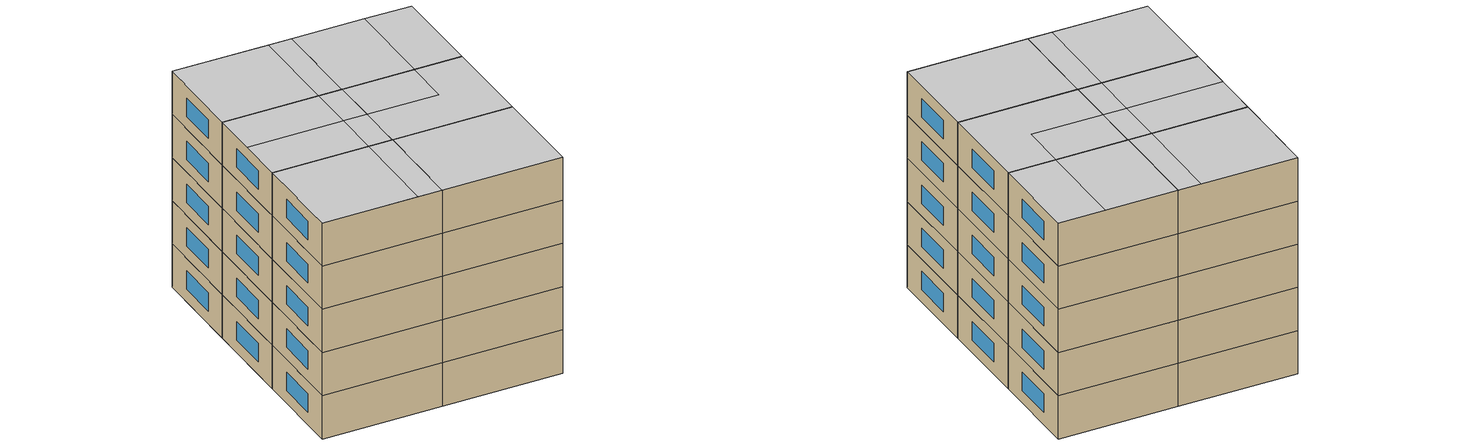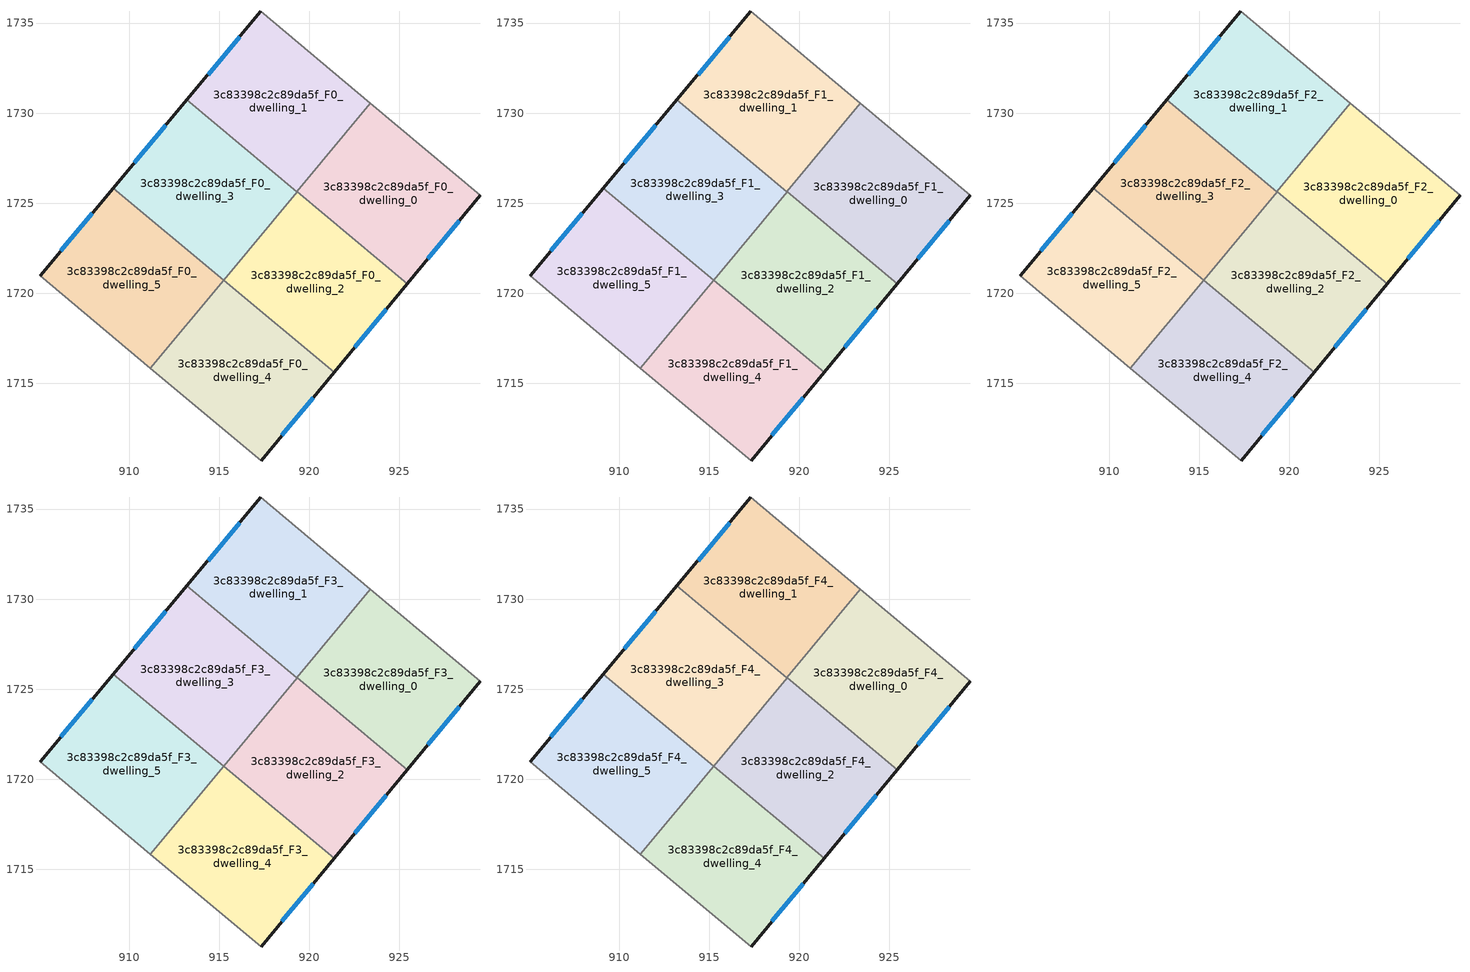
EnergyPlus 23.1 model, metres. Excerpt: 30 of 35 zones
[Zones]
3c83398c2c89da5f_F0_dwelling_0
 floor ground (EU_floor_Construction): 929.47,1725.43 925.42,1720.53 919.29,1725.65 923.39,1730.55 z0
 wall outside (EU_wall_Construction): 925.42,1720.53 929.47,1725.43 z0:3
 wall to 3c83398c2c89da5f_F0_dwelling_1 (EU_wall_Construction): 923.39,1730.55 919.29,1725.65 z0:3
 wall adiabatic (EU_wall_Construction): 929.47,1725.43 923.39,1730.55 z0:3
 wall to 3c83398c2c89da5f_F0_dwelling_2 (EU_wall_Construction): 919.32,1725.62 925.42,1720.53 z0:3
 wall to 3c83398c2c89da5f_F0_dwelling_3 (EU_wall_Construction): 919.29,1725.65 919.32,1725.62 z0:3
 window (EU_Window_Construction): 926.58,1721.93 928.32,1724.03 z0.86:2.14
3c83398c2c89da5f_F0_dwelling_1
 floor ground (EU_floor_Construction): 923.39,1730.55 919.29,1725.65 913.2,1730.73 917.31,1735.66 z0
 wall outside (EU_wall_Construction): 917.31,1735.66 913.2,1730.73 z0:3
 wall adiabatic (EU_wall_Construction): 923.39,1730.55 917.31,1735.66 z0:3
 wall to 3c83398c2c89da5f_F0_dwelling_3 (EU_wall_Construction): 913.2,1730.73 919.29,1725.65 z0:3
 window (EU_Window_Construction): 916.13,1734.25 914.37,1732.14 z0.86:2.14
3c83398c2c89da5f_F0_dwelling_2
 floor ground (EU_floor_Construction): 925.42,1720.53 921.37,1715.61 915.23,1720.73 919.32,1725.62 z0
 wall outside (EU_wall_Construction): 921.37,1715.61 925.42,1720.53 z0:3
 wall to 3c83398c2c89da5f_F0_dwelling_3 (EU_wall_Construction): 919.32,1725.62 915.23,1720.73 z0:3
 wall to 3c83398c2c89da5f_F0_dwelling_4 (EU_wall_Construction): 915.25,1720.72 921.37,1715.61 z0:3
 wall to 3c83398c2c89da5f_F0_dwelling_5 (EU_wall_Construction): 915.23,1720.73 915.25,1720.72 z0:3
 window (EU_Window_Construction): 922.53,1717.02 924.27,1719.12 z0.86:2.14
3c83398c2c89da5f_F0_dwelling_3
 floor ground (EU_floor_Construction): 919.32,1725.62 915.23,1720.73 909.11,1725.84 913.2,1730.73 z0
 wall outside (EU_wall_Construction): 913.2,1730.73 909.11,1725.84 z0:3
 wall to 3c83398c2c89da5f_F0_dwelling_5 (EU_wall_Construction): 909.11,1725.84 915.23,1720.73 z0:3
 window (EU_Window_Construction): 912.03,1729.34 910.28,1727.24 z0.86:2.14
3c83398c2c89da5f_F0_dwelling_4
 floor ground (EU_floor_Construction): 921.37,1715.61 917.32,1710.7 911.18,1715.84 915.25,1720.72 z0
 wall outside (EU_wall_Construction): 917.32,1710.7 921.37,1715.61 z0:3
 wall adiabatic (EU_wall_Construction): 911.18,1715.84 917.32,1710.7 z0:3
 wall to 3c83398c2c89da5f_F0_dwelling_5 (EU_wall_Construction): 915.25,1720.72 911.18,1715.84 z0:3
 window (EU_Window_Construction): 918.48,1712.11 920.21,1714.21 z0.86:2.14
3c83398c2c89da5f_F0_dwelling_5
 floor ground (EU_floor_Construction): 915.25,1720.72 911.18,1715.84 905.04,1720.97 909.11,1725.84 z0
 wall outside (EU_wall_Construction): 909.11,1725.84 905.04,1720.97 z0:3
 wall adiabatic (EU_wall_Construction): 905.04,1720.97 911.18,1715.84 z0:3
 window (EU_Window_Construction): 907.95,1724.45 906.21,1722.36 z0.86:2.14
3c83398c2c89da5f_F1_dwelling_0
 floor to 3c83398c2c89da5f_F0_dwelling_0 (EU_floor_Construction): 929.47,1725.43 925.42,1720.53 919.29,1725.65 923.39,1730.55 z3
 wall outside (EU_wall_Construction): 925.42,1720.53 929.47,1725.43 z3:6
 wall to 3c83398c2c89da5f_F1_dwelling_1 (EU_wall_Construction): 923.39,1730.55 919.29,1725.65 z3:6
 wall adiabatic (EU_wall_Construction): 929.47,1725.43 923.39,1730.55 z3:6
 wall to 3c83398c2c89da5f_F1_dwelling_2 (EU_wall_Construction): 919.32,1725.62 925.42,1720.53 z3:6
 wall to 3c83398c2c89da5f_F1_dwelling_3 (EU_wall_Construction): 919.29,1725.65 919.32,1725.62 z3:6
 window (EU_Window_Construction): 926.58,1721.93 928.32,1724.03 z3.86:5.14
3c83398c2c89da5f_F1_dwelling_1
 floor to 3c83398c2c89da5f_F0_dwelling_1 (EU_floor_Construction): 923.39,1730.55 919.29,1725.65 913.2,1730.73 917.31,1735.66 z3
 wall outside (EU_wall_Construction): 917.31,1735.66 913.2,1730.73 z3:6
 wall adiabatic (EU_wall_Construction): 923.39,1730.55 917.31,1735.66 z3:6
 wall to 3c83398c2c89da5f_F1_dwelling_3 (EU_wall_Construction): 913.2,1730.73 919.29,1725.65 z3:6
 window (EU_Window_Construction): 916.13,1734.25 914.37,1732.14 z3.86:5.14
3c83398c2c89da5f_F1_dwelling_2
 floor to 3c83398c2c89da5f_F0_dwelling_2 (EU_floor_Construction): 925.42,1720.53 921.37,1715.61 915.23,1720.73 919.32,1725.62 z3
 wall outside (EU_wall_Construction): 921.37,1715.61 925.42,1720.53 z3:6
 wall to 3c83398c2c89da5f_F1_dwelling_3 (EU_wall_Construction): 919.32,1725.62 915.23,1720.73 z3:6
 wall to 3c83398c2c89da5f_F1_dwelling_4 (EU_wall_Construction): 915.25,1720.72 921.37,1715.61 z3:6
 wall to 3c83398c2c89da5f_F1_dwelling_5 (EU_wall_Construction): 915.23,1720.73 915.25,1720.72 z3:6
 window (EU_Window_Construction): 922.53,1717.02 924.27,1719.12 z3.86:5.14
3c83398c2c89da5f_F1_dwelling_3
 floor to 3c83398c2c89da5f_F0_dwelling_3 (EU_floor_Construction): 919.32,1725.62 915.23,1720.73 909.11,1725.84 913.2,1730.73 z3
 wall outside (EU_wall_Construction): 913.2,1730.73 909.11,1725.84 z3:6
 wall to 3c83398c2c89da5f_F1_dwelling_5 (EU_wall_Construction): 909.11,1725.84 915.23,1720.73 z3:6
 window (EU_Window_Construction): 912.03,1729.34 910.28,1727.24 z3.86:5.14
3c83398c2c89da5f_F1_dwelling_4
 floor to 3c83398c2c89da5f_F0_dwelling_4 (EU_floor_Construction): 921.37,1715.61 917.32,1710.7 911.18,1715.84 915.25,1720.72 z3
 wall outside (EU_wall_Construction): 917.32,1710.7 921.37,1715.61 z3:6
 wall adiabatic (EU_wall_Construction): 911.18,1715.84 917.32,1710.7 z3:6
 wall to 3c83398c2c89da5f_F1_dwelling_5 (EU_wall_Construction): 915.25,1720.72 911.18,1715.84 z3:6
 window (EU_Window_Construction): 918.48,1712.11 920.21,1714.21 z3.86:5.14
3c83398c2c89da5f_F1_dwelling_5
 floor to 3c83398c2c89da5f_F0_dwelling_5 (EU_floor_Construction): 915.25,1720.72 911.18,1715.84 905.04,1720.97 909.11,1725.84 z3
 wall outside (EU_wall_Construction): 909.11,1725.84 905.04,1720.97 z3:6
 wall adiabatic (EU_wall_Construction): 905.04,1720.97 911.18,1715.84 z3:6
 window (EU_Window_Construction): 907.95,1724.45 906.21,1722.36 z3.86:5.14
3c83398c2c89da5f_F2_dwelling_0
 floor to 3c83398c2c89da5f_F1_dwelling_0 (EU_floor_Construction): 929.47,1725.43 925.42,1720.53 919.29,1725.65 923.39,1730.55 z6
 wall outside (EU_wall_Construction): 925.42,1720.53 929.47,1725.43 z6:9
 wall to 3c83398c2c89da5f_F2_dwelling_1 (EU_wall_Construction): 923.39,1730.55 919.29,1725.65 z6:9
 wall adiabatic (EU_wall_Construction): 929.47,1725.43 923.39,1730.55 z6:9
 wall to 3c83398c2c89da5f_F2_dwelling_2 (EU_wall_Construction): 919.32,1725.62 925.42,1720.53 z6:9
 wall to 3c83398c2c89da5f_F2_dwelling_3 (EU_wall_Construction): 919.29,1725.65 919.32,1725.62 z6:9
 window (EU_Window_Construction): 926.58,1721.93 928.32,1724.03 z6.86:8.14
3c83398c2c89da5f_F2_dwelling_1
 floor to 3c83398c2c89da5f_F1_dwelling_1 (EU_floor_Construction): 923.39,1730.55 919.29,1725.65 913.2,1730.73 917.31,1735.66 z6
 wall outside (EU_wall_Construction): 917.31,1735.66 913.2,1730.73 z6:9
 wall adiabatic (EU_wall_Construction): 923.39,1730.55 917.31,1735.66 z6:9
 wall to 3c83398c2c89da5f_F2_dwelling_3 (EU_wall_Construction): 913.2,1730.73 919.29,1725.65 z6:9
 window (EU_Window_Construction): 916.13,1734.25 914.37,1732.14 z6.86:8.14
3c83398c2c89da5f_F2_dwelling_2
 floor to 3c83398c2c89da5f_F1_dwelling_2 (EU_floor_Construction): 925.42,1720.53 921.37,1715.61 915.23,1720.73 919.32,1725.62 z6
 wall outside (EU_wall_Construction): 921.37,1715.61 925.42,1720.53 z6:9
 wall to 3c83398c2c89da5f_F2_dwelling_3 (EU_wall_Construction): 919.32,1725.62 915.23,1720.73 z6:9
 wall to 3c83398c2c89da5f_F2_dwelling_4 (EU_wall_Construction): 915.25,1720.72 921.37,1715.61 z6:9
 wall to 3c83398c2c89da5f_F2_dwelling_5 (EU_wall_Construction): 915.23,1720.73 915.25,1720.72 z6:9
 window (EU_Window_Construction): 922.53,1717.02 924.27,1719.12 z6.86:8.14
3c83398c2c89da5f_F2_dwelling_3
 floor to 3c83398c2c89da5f_F1_dwelling_3 (EU_floor_Construction): 919.32,1725.62 915.23,1720.73 909.11,1725.84 913.2,1730.73 z6
 wall outside (EU_wall_Construction): 913.2,1730.73 909.11,1725.84 z6:9
 wall to 3c83398c2c89da5f_F2_dwelling_5 (EU_wall_Construction): 909.11,1725.84 915.23,1720.73 z6:9
 window (EU_Window_Construction): 912.03,1729.34 910.28,1727.24 z6.86:8.14
3c83398c2c89da5f_F2_dwelling_4
 floor to 3c83398c2c89da5f_F1_dwelling_4 (EU_floor_Construction): 921.37,1715.61 917.32,1710.7 911.18,1715.84 915.25,1720.72 z6
 wall outside (EU_wall_Construction): 917.32,1710.7 921.37,1715.61 z6:9
 wall adiabatic (EU_wall_Construction): 911.18,1715.84 917.32,1710.7 z6:9
 wall to 3c83398c2c89da5f_F2_dwelling_5 (EU_wall_Construction): 915.25,1720.72 911.18,1715.84 z6:9
 window (EU_Window_Construction): 918.48,1712.11 920.21,1714.21 z6.86:8.14
3c83398c2c89da5f_F2_dwelling_5
 floor to 3c83398c2c89da5f_F1_dwelling_5 (EU_floor_Construction): 915.25,1720.72 911.18,1715.84 905.04,1720.97 909.11,1725.84 z6
 wall outside (EU_wall_Construction): 909.11,1725.84 905.04,1720.97 z6:9
 wall adiabatic (EU_wall_Construction): 905.04,1720.97 911.18,1715.84 z6:9
 window (EU_Window_Construction): 907.95,1724.45 906.21,1722.36 z6.86:8.14
3c83398c2c89da5f_F3_dwelling_0
 floor to 3c83398c2c89da5f_F2_dwelling_0 (EU_floor_Construction): 929.47,1725.43 925.42,1720.53 919.29,1725.65 923.39,1730.55 z9
 wall outside (EU_wall_Construction): 925.42,1720.53 929.47,1725.43 z9:12
 wall to 3c83398c2c89da5f_F3_dwelling_1 (EU_wall_Construction): 923.39,1730.55 919.29,1725.65 z9:12
 wall adiabatic (EU_wall_Construction): 929.47,1725.43 923.39,1730.55 z9:12
 wall to 3c83398c2c89da5f_F3_dwelling_2 (EU_wall_Construction): 919.32,1725.62 925.42,1720.53 z9:12
 wall to 3c83398c2c89da5f_F3_dwelling_3 (EU_wall_Construction): 919.29,1725.65 919.32,1725.62 z9:12
 window (EU_Window_Construction): 926.58,1721.93 928.32,1724.03 z9.86:11.14
3c83398c2c89da5f_F3_dwelling_1
 floor to 3c83398c2c89da5f_F2_dwelling_1 (EU_floor_Construction): 923.39,1730.55 919.29,1725.65 913.2,1730.73 917.31,1735.66 z9
 wall outside (EU_wall_Construction): 917.31,1735.66 913.2,1730.73 z9:12
 wall adiabatic (EU_wall_Construction): 923.39,1730.55 917.31,1735.66 z9:12
 wall to 3c83398c2c89da5f_F3_dwelling_3 (EU_wall_Construction): 913.2,1730.73 919.29,1725.65 z9:12
 window (EU_Window_Construction): 916.13,1734.25 914.37,1732.14 z9.86:11.14
3c83398c2c89da5f_F3_dwelling_2
 floor to 3c83398c2c89da5f_F2_dwelling_2 (EU_floor_Construction): 925.42,1720.53 921.37,1715.61 915.23,1720.73 919.32,1725.62 z9
 wall outside (EU_wall_Construction): 921.37,1715.61 925.42,1720.53 z9:12
 wall to 3c83398c2c89da5f_F3_dwelling_3 (EU_wall_Construction): 919.32,1725.62 915.23,1720.73 z9:12
 wall to 3c83398c2c89da5f_F3_dwelling_4 (EU_wall_Construction): 915.25,1720.72 921.37,1715.61 z9:12
 wall to 3c83398c2c89da5f_F3_dwelling_5 (EU_wall_Construction): 915.23,1720.73 915.25,1720.72 z9:12
 window (EU_Window_Construction): 922.53,1717.02 924.27,1719.12 z9.86:11.14
3c83398c2c89da5f_F3_dwelling_3
 floor to 3c83398c2c89da5f_F2_dwelling_3 (EU_floor_Construction): 919.32,1725.62 915.23,1720.73 909.11,1725.84 913.2,1730.73 z9
 wall outside (EU_wall_Construction): 913.2,1730.73 909.11,1725.84 z9:12
 wall to 3c83398c2c89da5f_F3_dwelling_5 (EU_wall_Construction): 909.11,1725.84 915.23,1720.73 z9:12
 window (EU_Window_Construction): 912.03,1729.34 910.28,1727.24 z9.86:11.14
3c83398c2c89da5f_F3_dwelling_4
 floor to 3c83398c2c89da5f_F2_dwelling_4 (EU_floor_Construction): 921.37,1715.61 917.32,1710.7 911.18,1715.84 915.25,1720.72 z9
 wall outside (EU_wall_Construction): 917.32,1710.7 921.37,1715.61 z9:12
 wall adiabatic (EU_wall_Construction): 911.18,1715.84 917.32,1710.7 z9:12
 wall to 3c83398c2c89da5f_F3_dwelling_5 (EU_wall_Construction): 915.25,1720.72 911.18,1715.84 z9:12
 window (EU_Window_Construction): 918.48,1712.11 920.21,1714.21 z9.86:11.14
3c83398c2c89da5f_F3_dwelling_5
 floor to 3c83398c2c89da5f_F2_dwelling_5 (EU_floor_Construction): 915.25,1720.72 911.18,1715.84 905.04,1720.97 909.11,1725.84 z9
 wall outside (EU_wall_Construction): 909.11,1725.84 905.04,1720.97 z9:12
 wall adiabatic (EU_wall_Construction): 905.04,1720.97 911.18,1715.84 z9:12
 window (EU_Window_Construction): 907.95,1724.45 906.21,1722.36 z9.86:11.14
3c83398c2c89da5f_F4_dwelling_0
 floor to 3c83398c2c89da5f_F3_dwelling_0 (EU_floor_Construction): 929.47,1725.43 925.42,1720.53 919.29,1725.65 923.39,1730.55 z12
 wall outside (EU_wall_Construction): 925.42,1720.53 929.47,1725.43 z12:15
 wall to 3c83398c2c89da5f_F4_dwelling_1 (EU_wall_Construction): 923.39,1730.55 919.29,1725.65 z12:15
 wall adiabatic (EU_wall_Construction): 929.47,1725.43 923.39,1730.55 z12:15
 wall to 3c83398c2c89da5f_F4_dwelling_2 (EU_wall_Construction): 919.32,1725.62 925.42,1720.53 z12:15
 wall to 3c83398c2c89da5f_F4_dwelling_3 (EU_wall_Construction): 919.29,1725.65 919.32,1725.62 z12:15
 window (EU_Window_Construction): 926.58,1721.93 928.32,1724.03 z12.86:14.14
 ceiling to 3c83398c2c89da5f_F5_dwelling_2 (EU_floor_Construction): 922.99,1722.56 927.07,1727.45 923.39,1730.55 919.29,1725.65 z15
 ceiling to 3c83398c2c89da5f_F5_dwelling_3 (EU_floor_Construction): 925.42,1720.53 929.47,1725.43 927.07,1727.45 922.99,1722.56 z15
3c83398c2c89da5f_F4_dwelling_1
 floor to 3c83398c2c89da5f_F3_dwelling_1 (EU_floor_Construction): 923.39,1730.55 919.29,1725.65 913.2,1730.73 917.31,1735.66 z12
 wall outside (EU_wall_Construction): 917.31,1735.66 913.2,1730.73 z12:15
 wall adiabatic (EU_wall_Construction): 923.39,1730.55 917.31,1735.66 z12:15
 wall to 3c83398c2c89da5f_F4_dwelling_3 (EU_wall_Construction): 913.2,1730.73 919.29,1725.65 z12:15
 window (EU_Window_Construction): 916.13,1734.25 914.37,1732.14 z12.86:14.14
 ceiling to 3c83398c2c89da5f_F5_dwelling_0 (EU_floor_Construction): 918.09,1726.65 922.19,1731.55 917.31,1735.66 913.2,1730.73 z15
 ceiling to 3c83398c2c89da5f_F5_dwelling_2 (EU_floor_Construction): 919.29,1725.65 923.39,1730.55 922.19,1731.55 918.09,1726.65 z15
3c83398c2c89da5f_F4_dwelling_2
 floor to 3c83398c2c89da5f_F3_dwelling_2 (EU_floor_Construction): 925.42,1720.53 921.37,1715.61 915.23,1720.73 919.32,1725.62 z12
 wall outside (EU_wall_Construction): 921.37,1715.61 925.42,1720.53 z12:15
 wall to 3c83398c2c89da5f_F4_dwelling_3 (EU_wall_Construction): 919.32,1725.62 915.23,1720.73 z12:15
 wall to 3c83398c2c89da5f_F4_dwelling_4 (EU_wall_Construction): 915.25,1720.72 921.37,1715.61 z12:15
 wall to 3c83398c2c89da5f_F4_dwelling_5 (EU_wall_Construction): 915.23,1720.73 915.25,1720.72 z12:15
 window (EU_Window_Construction): 922.53,1717.02 924.27,1719.12 z12.86:14.14
 ceiling to 3c83398c2c89da5f_F5_dwelling_3 (EU_floor_Construction): 921.37,1715.61 925.42,1720.53 922.99,1722.56 920.96,1720.12 917.28,1723.19 915.23,1720.73 z15
 ceiling to 3c83398c2c89da5f_F5_dwelling_2 (EU_floor_Construction): 920.96,1720.12 922.99,1722.56 919.32,1725.62 917.28,1723.19 z15
3c83398c2c89da5f_F4_dwelling_3
 floor to 3c83398c2c89da5f_F3_dwelling_3 (EU_floor_Construction): 919.32,1725.62 915.23,1720.73 909.11,1725.84 913.2,1730.73 z12
 wall outside (EU_wall_Construction): 913.2,1730.73 909.11,1725.84 z12:15
 wall to 3c83398c2c89da5f_F4_dwelling_5 (EU_wall_Construction): 909.11,1725.84 915.23,1720.73 z12:15
 window (EU_Window_Construction): 912.03,1729.34 910.28,1727.24 z12.86:14.14
 ceiling to 3c83398c2c89da5f_F5_dwelling_0 (EU_floor_Construction): 916.07,1724.22 918.09,1726.65 913.2,1730.73 911.17,1728.31 z15
 ceiling to 3c83398c2c89da5f_F5_dwelling_1 (EU_floor_Construction): 914.01,1721.76 916.07,1724.22 911.17,1728.31 909.11,1725.84 z15
 ceiling to 3c83398c2c89da5f_F5_dwelling_3 (EU_floor_Construction): 915.23,1720.73 917.28,1723.19 916.06,1724.21 914.01,1721.76 z15
 ceiling adiabatic (EU_roof_Construction): 917.28,1723.19 919.32,1725.62 918.09,1726.65 916.06,1724.21 z15
3c83398c2c89da5f_F4_dwelling_4
 floor to 3c83398c2c89da5f_F3_dwelling_4 (EU_floor_Construction): 921.37,1715.61 917.32,1710.7 911.18,1715.84 915.25,1720.72 z12
 wall outside (EU_wall_Construction): 917.32,1710.7 921.37,1715.61 z12:15
 wall adiabatic (EU_wall_Construction): 911.18,1715.84 917.32,1710.7 z12:15
 wall to 3c83398c2c89da5f_F4_dwelling_5 (EU_wall_Construction): 915.25,1720.72 911.18,1715.84 z12:15
 window (EU_Window_Construction): 918.48,1712.11 920.21,1714.21 z12.86:14.14
 ceiling adiabatic (EU_roof_Construction): 917.32,1710.7 921.36,1715.6 915.24,1720.71 911.18,1715.84 z15
 ceiling to 3c83398c2c89da5f_F5_dwelling_3 (EU_floor_Construction): 921.36,1715.6 921.37,1715.61 915.25,1720.72 915.24,1720.71 z15
3c83398c2c89da5f_F4_dwelling_5
 floor to 3c83398c2c89da5f_F3_dwelling_5 (EU_floor_Construction): 915.25,1720.72 911.18,1715.84 905.04,1720.97 909.11,1725.84 z12
 wall outside (EU_wall_Construction): 909.11,1725.84 905.04,1720.97 z12:15
 wall adiabatic (EU_wall_Construction): 905.04,1720.97 911.18,1715.84 z12:15
 window (EU_Window_Construction): 907.95,1724.45 906.21,1722.36 z12.86:14.14
 ceiling to 3c83398c2c89da5f_F5_dwelling_1 (EU_floor_Construction): 909.93,1716.88 914.01,1721.76 909.11,1725.84 905.04,1720.97 z15
 ceiling to 3c83398c2c89da5f_F5_dwelling_4 (EU_floor_Construction): 911.18,1715.84 915.24,1720.71 914,1721.75 909.93,1716.88 z15
 ceiling to 3c83398c2c89da5f_F5_dwelling_3 (EU_floor_Construction): 915.24,1720.71 915.25,1720.72 914.01,1721.76 914,1721.75 z15
[Building]
EU S2 Campaign: North Axis=0; Terrain=City; Solar Distribution=FullExterior
[Site:Location]
Helsinki-Vantaa.AP: Latitude=60.317; Longitude=24.963; Time Zone=2; Elevation=54.6
[SizingPeriod:WeatherFileDays]
AnnualSizingPeriod: Begin Month=1; Begin Day of Month=1; End Month=12; End Day of Month=31; Day of Week for Start Day=Monday; Use Weather File Daylight Saving Period=No; Use Weather File Rain and Snow Indicators=No
[MATERIAL]
EU_InternalMass_Material: Roughness=MediumRough; Thickness=0.1; Conductivity=1; Density=1800; Specific Heat=900; Thermal Absorptance=0.9; Solar Absorptance=0.7; Visible Absorptance=0.7
[MATERIAL:NOMASS] Roughness=MediumRough; Thermal Absorptance=0.9; Solar Absorptance=0.7; Visible Absorptance=0.7
Name | Thermal Resistance
EU_wall_NoMass | 1.10183
EU_roof_NoMass; EU_floor_NoMass | 1.70606
[WINDOWMATERIAL:SIMPLEGLAZINGSYSTEM]
EU_Window_SimpleGlazing: UFactor=3.11035; Solar Heat Gain Coefficient=0.8; Visible Transmittance=0.8
[CONSTRUCTION]
EU_wall_Construction: EU_wall_NoMass
EU_roof_Construction: EU_roof_NoMass
EU_floor_Construction: EU_floor_NoMass
EU_Window_Construction: EU_Window_SimpleGlazing
EU_InternalMass_Construction: EU_InternalMass_Material
[ZONE] Type=1; Multiplier=1; Ceiling Height=autocalculate; Floor Area=autocalculate; Part of Total Floor Area=Yes
Name | Volume
3c83398c2c89da5f_F0_dwelling_0; 3c83398c2c89da5f_F1_dwelling_0; 3c83398c2c89da5f_F2_dwelling_0; 3c83398c2c89da5f_F3_dwelling_0; 3c83398c2c89da5f_F4_dwelling_0 | 152.382
3c83398c2c89da5f_F0_dwelling_1; 3c83398c2c89da5f_F1_dwelling_1; 3c83398c2c89da5f_F2_dwelling_1; 3c83398c2c89da5f_F3_dwelling_1; 3c83398c2c89da5f_F4_dwelling_1 | 152.388
3c83398c2c89da5f_F0_dwelling_2; 3c83398c2c89da5f_F1_dwelling_2; 3c83398c2c89da5f_F2_dwelling_2; 3c83398c2c89da5f_F3_dwelling_2; 3c83398c2c89da5f_F4_dwelling_2 | 152.398
3c83398c2c89da5f_F0_dwelling_3; 3c83398c2c89da5f_F1_dwelling_3; 3c83398c2c89da5f_F2_dwelling_3; 3c83398c2c89da5f_F3_dwelling_3; 3c83398c2c89da5f_F4_dwelling_3 | 152.407
3c83398c2c89da5f_F0_dwelling_4; 3c83398c2c89da5f_F1_dwelling_4; 3c83398c2c89da5f_F2_dwelling_4; 3c83398c2c89da5f_F3_dwelling_4; 3c83398c2c89da5f_F4_dwelling_4 | 152.399
3c83398c2c89da5f_F0_dwelling_5; 3c83398c2c89da5f_F1_dwelling_5; 3c83398c2c89da5f_F2_dwelling_5; 3c83398c2c89da5f_F3_dwelling_5; 3c83398c2c89da5f_F4_dwelling_5 | 152.383
[INTERNALMASS] Construction=EU_InternalMass_Construction
Name | Zone or ZoneList | Surface Area
3c83398c2c89da5f_F0_dwelling_0_EU_InternalMass | 3c83398c2c89da5f_F0_dwelling_0 | 50.7961
3c83398c2c89da5f_F0_dwelling_1_EU_InternalMass | 3c83398c2c89da5f_F0_dwelling_1 | 50.796
3c83398c2c89da5f_F0_dwelling_2_EU_InternalMass | 3c83398c2c89da5f_F0_dwelling_2 | 50.8009
3c83398c2c89da5f_F0_dwelling_3_EU_InternalMass | 3c83398c2c89da5f_F0_dwelling_3 | 50.8015
3c83398c2c89da5f_F0_dwelling_4_EU_InternalMass | 3c83398c2c89da5f_F0_dwelling_4 | 50.7998
3c83398c2c89da5f_F0_dwelling_5_EU_InternalMass | 3c83398c2c89da5f_F0_dwelling_5 | 50.7946
3c83398c2c89da5f_F1_dwelling_0_EU_InternalMass | 3c83398c2c89da5f_F1_dwelling_0 | 50.7961
3c83398c2c89da5f_F1_dwelling_1_EU_InternalMass | 3c83398c2c89da5f_F1_dwelling_1 | 50.796
3c83398c2c89da5f_F1_dwelling_2_EU_InternalMass | 3c83398c2c89da5f_F1_dwelling_2 | 50.8009
3c83398c2c89da5f_F1_dwelling_3_EU_InternalMass | 3c83398c2c89da5f_F1_dwelling_3 | 50.8015
3c83398c2c89da5f_F1_dwelling_4_EU_InternalMass | 3c83398c2c89da5f_F1_dwelling_4 | 50.7998
3c83398c2c89da5f_F1_dwelling_5_EU_InternalMass | 3c83398c2c89da5f_F1_dwelling_5 | 50.7946
3c83398c2c89da5f_F2_dwelling_0_EU_InternalMass | 3c83398c2c89da5f_F2_dwelling_0 | 50.7961
3c83398c2c89da5f_F2_dwelling_1_EU_InternalMass | 3c83398c2c89da5f_F2_dwelling_1 | 50.796
3c83398c2c89da5f_F2_dwelling_2_EU_InternalMass | 3c83398c2c89da5f_F2_dwelling_2 | 50.8009
3c83398c2c89da5f_F2_dwelling_3_EU_InternalMass | 3c83398c2c89da5f_F2_dwelling_3 | 50.8015
3c83398c2c89da5f_F2_dwelling_4_EU_InternalMass | 3c83398c2c89da5f_F2_dwelling_4 | 50.7998
3c83398c2c89da5f_F2_dwelling_5_EU_InternalMass | 3c83398c2c89da5f_F2_dwelling_5 | 50.7946
3c83398c2c89da5f_F3_dwelling_0_EU_InternalMass | 3c83398c2c89da5f_F3_dwelling_0 | 50.7961
3c83398c2c89da5f_F3_dwelling_1_EU_InternalMass | 3c83398c2c89da5f_F3_dwelling_1 | 50.796
3c83398c2c89da5f_F3_dwelling_2_EU_InternalMass | 3c83398c2c89da5f_F3_dwelling_2 | 50.8009
3c83398c2c89da5f_F3_dwelling_3_EU_InternalMass | 3c83398c2c89da5f_F3_dwelling_3 | 50.8015
3c83398c2c89da5f_F3_dwelling_4_EU_InternalMass | 3c83398c2c89da5f_F3_dwelling_4 | 50.7998
3c83398c2c89da5f_F3_dwelling_5_EU_InternalMass | 3c83398c2c89da5f_F3_dwelling_5 | 50.7946
3c83398c2c89da5f_F4_dwelling_0_EU_InternalMass | 3c83398c2c89da5f_F4_dwelling_0 | 50.7961
3c83398c2c89da5f_F4_dwelling_1_EU_InternalMass | 3c83398c2c89da5f_F4_dwelling_1 | 50.796
3c83398c2c89da5f_F4_dwelling_2_EU_InternalMass | 3c83398c2c89da5f_F4_dwelling_2 | 50.8009
3c83398c2c89da5f_F4_dwelling_3_EU_InternalMass | 3c83398c2c89da5f_F4_dwelling_3 | 50.8015
3c83398c2c89da5f_F4_dwelling_4_EU_InternalMass | 3c83398c2c89da5f_F4_dwelling_4 | 50.7998
3c83398c2c89da5f_F4_dwelling_5_EU_InternalMass | 3c83398c2c89da5f_F4_dwelling_5 | 50.7946
[OTHEREQUIPMENT] Fuel Type=Electricity; Design Level Calculation Method=Watts/Area; Power per Zone Floor Area=1; Fraction Latent=0; Fraction Radiant=0; Fraction Lost=0; Carbon Dioxide Generation Rate=0; EndUse Subcategory=EU_Step8_InternalGains
Name | Zone or ZoneList or Space or SpaceList | Schedule
EU_Step8_InternalGain_3c83398c2c89da5f_F0_dwelling_0_f000 | 3c83398c2c89da5f_F0_dwelling_0 | EU_Step8_GainSchedule_3c83398c2c89da5f_F0_dwelling_0_f000
EU_Step8_InternalGain_3c83398c2c89da5f_F0_dwelling_1_f000 | 3c83398c2c89da5f_F0_dwelling_1 | EU_Step8_GainSchedule_3c83398c2c89da5f_F0_dwelling_1_f000
EU_Step8_InternalGain_3c83398c2c89da5f_F0_dwelling_2_f000 | 3c83398c2c89da5f_F0_dwelling_2 | EU_Step8_GainSchedule_3c83398c2c89da5f_F0_dwelling_2_f000
EU_Step8_InternalGain_3c83398c2c89da5f_F0_dwelling_3_f000 | 3c83398c2c89da5f_F0_dwelling_3 | EU_Step8_GainSchedule_3c83398c2c89da5f_F0_dwelling_3_f000
EU_Step8_InternalGain_3c83398c2c89da5f_F0_dwelling_4_f000 | 3c83398c2c89da5f_F0_dwelling_4 | EU_Step8_GainSchedule_3c83398c2c89da5f_F0_dwelling_4_f000
EU_Step8_InternalGain_3c83398c2c89da5f_F0_dwelling_5_f000 | 3c83398c2c89da5f_F0_dwelling_5 | EU_Step8_GainSchedule_3c83398c2c89da5f_F0_dwelling_5_f000
EU_Step8_InternalGain_3c83398c2c89da5f_F1_dwelling_0_f000 | 3c83398c2c89da5f_F1_dwelling_0 | EU_Step8_GainSchedule_3c83398c2c89da5f_F1_dwelling_0_f000
EU_Step8_InternalGain_3c83398c2c89da5f_F1_dwelling_1_f000 | 3c83398c2c89da5f_F1_dwelling_1 | EU_Step8_GainSchedule_3c83398c2c89da5f_F1_dwelling_1_f000
EU_Step8_InternalGain_3c83398c2c89da5f_F1_dwelling_2_f000 | 3c83398c2c89da5f_F1_dwelling_2 | EU_Step8_GainSchedule_3c83398c2c89da5f_F1_dwelling_2_f000
EU_Step8_InternalGain_3c83398c2c89da5f_F1_dwelling_3_f000 | 3c83398c2c89da5f_F1_dwelling_3 | EU_Step8_GainSchedule_3c83398c2c89da5f_F1_dwelling_3_f000
EU_Step8_InternalGain_3c83398c2c89da5f_F1_dwelling_4_f000 | 3c83398c2c89da5f_F1_dwelling_4 | EU_Step8_GainSchedule_3c83398c2c89da5f_F1_dwelling_4_f000
EU_Step8_InternalGain_3c83398c2c89da5f_F1_dwelling_5_f000 | 3c83398c2c89da5f_F1_dwelling_5 | EU_Step8_GainSchedule_3c83398c2c89da5f_F1_dwelling_5_f000
EU_Step8_InternalGain_3c83398c2c89da5f_F2_dwelling_0_f000 | 3c83398c2c89da5f_F2_dwelling_0 | EU_Step8_GainSchedule_3c83398c2c89da5f_F2_dwelling_0_f000
EU_Step8_InternalGain_3c83398c2c89da5f_F2_dwelling_1_f000 | 3c83398c2c89da5f_F2_dwelling_1 | EU_Step8_GainSchedule_3c83398c2c89da5f_F2_dwelling_1_f000
EU_Step8_InternalGain_3c83398c2c89da5f_F2_dwelling_2_f000 | 3c83398c2c89da5f_F2_dwelling_2 | EU_Step8_GainSchedule_3c83398c2c89da5f_F2_dwelling_2_f000
EU_Step8_InternalGain_3c83398c2c89da5f_F2_dwelling_3_f000 | 3c83398c2c89da5f_F2_dwelling_3 | EU_Step8_GainSchedule_3c83398c2c89da5f_F2_dwelling_3_f000
EU_Step8_InternalGain_3c83398c2c89da5f_F2_dwelling_4_f000 | 3c83398c2c89da5f_F2_dwelling_4 | EU_Step8_GainSchedule_3c83398c2c89da5f_F2_dwelling_4_f000
EU_Step8_InternalGain_3c83398c2c89da5f_F2_dwelling_5_f000 | 3c83398c2c89da5f_F2_dwelling_5 | EU_Step8_GainSchedule_3c83398c2c89da5f_F2_dwelling_5_f000
EU_Step8_InternalGain_3c83398c2c89da5f_F3_dwelling_0_f000 | 3c83398c2c89da5f_F3_dwelling_0 | EU_Step8_GainSchedule_3c83398c2c89da5f_F3_dwelling_0_f000
EU_Step8_InternalGain_3c83398c2c89da5f_F3_dwelling_1_f000 | 3c83398c2c89da5f_F3_dwelling_1 | EU_Step8_GainSchedule_3c83398c2c89da5f_F3_dwelling_1_f000
EU_Step8_InternalGain_3c83398c2c89da5f_F3_dwelling_2_f000 | 3c83398c2c89da5f_F3_dwelling_2 | EU_Step8_GainSchedule_3c83398c2c89da5f_F3_dwelling_2_f000
EU_Step8_InternalGain_3c83398c2c89da5f_F3_dwelling_3_f000 | 3c83398c2c89da5f_F3_dwelling_3 | EU_Step8_GainSchedule_3c83398c2c89da5f_F3_dwelling_3_f000
EU_Step8_InternalGain_3c83398c2c89da5f_F3_dwelling_4_f000 | 3c83398c2c89da5f_F3_dwelling_4 | EU_Step8_GainSchedule_3c83398c2c89da5f_F3_dwelling_4_f000
EU_Step8_InternalGain_3c83398c2c89da5f_F3_dwelling_5_f000 | 3c83398c2c89da5f_F3_dwelling_5 | EU_Step8_GainSchedule_3c83398c2c89da5f_F3_dwelling_5_f000
EU_Step8_InternalGain_3c83398c2c89da5f_F4_dwelling_0_f000 | 3c83398c2c89da5f_F4_dwelling_0 | EU_Step8_GainSchedule_3c83398c2c89da5f_F4_dwelling_0_f000
EU_Step8_InternalGain_3c83398c2c89da5f_F4_dwelling_1_f000 | 3c83398c2c89da5f_F4_dwelling_1 | EU_Step8_GainSchedule_3c83398c2c89da5f_F4_dwelling_1_f000
EU_Step8_InternalGain_3c83398c2c89da5f_F4_dwelling_2_f000 | 3c83398c2c89da5f_F4_dwelling_2 | EU_Step8_GainSchedule_3c83398c2c89da5f_F4_dwelling_2_f000
EU_Step8_InternalGain_3c83398c2c89da5f_F4_dwelling_3_f000 | 3c83398c2c89da5f_F4_dwelling_3 | EU_Step8_GainSchedule_3c83398c2c89da5f_F4_dwelling_3_f000
EU_Step8_InternalGain_3c83398c2c89da5f_F4_dwelling_4_f000 | 3c83398c2c89da5f_F4_dwelling_4 | EU_Step8_GainSchedule_3c83398c2c89da5f_F4_dwelling_4_f000
EU_Step8_InternalGain_3c83398c2c89da5f_F4_dwelling_5_f000 | 3c83398c2c89da5f_F4_dwelling_5 | EU_Step8_GainSchedule_3c83398c2c89da5f_F4_dwelling_5_f000
[ZONEVENTILATION:DESIGNFLOWRATE] Schedule=EU_AlwaysOn; Design Flow Rate Calculation Method=AirChanges/Hour; Air Changes per Hour=0.756316; Ventilation Type=Natural; Fan Pressure Rise=0; Fan Total Efficiency=1; Constant Term Coefficient=1; Temperature Term Coefficient=0; Velocity Term Coefficient=0; Velocity Squared Term Coefficient=0; Minimum Indoor Temperature=-100; Maximum Indoor Temperature=100; Delta Temperature=-100; Minimum Outdoor Temperature=-100; Maximum Outdoor Temperature=100; Maximum Wind Speed=40
Name | Zone or ZoneList or Space or SpaceList
EU_ConstantAir_3c83398c2c89da5f_F0_dwelling_0 | 3c83398c2c89da5f_F0_dwelling_0
EU_ConstantAir_3c83398c2c89da5f_F0_dwelling_1 | 3c83398c2c89da5f_F0_dwelling_1
EU_ConstantAir_3c83398c2c89da5f_F0_dwelling_2 | 3c83398c2c89da5f_F0_dwelling_2
EU_ConstantAir_3c83398c2c89da5f_F0_dwelling_3 | 3c83398c2c89da5f_F0_dwelling_3
EU_ConstantAir_3c83398c2c89da5f_F0_dwelling_4 | 3c83398c2c89da5f_F0_dwelling_4
EU_ConstantAir_3c83398c2c89da5f_F0_dwelling_5 | 3c83398c2c89da5f_F0_dwelling_5
EU_ConstantAir_3c83398c2c89da5f_F1_dwelling_0 | 3c83398c2c89da5f_F1_dwelling_0
EU_ConstantAir_3c83398c2c89da5f_F1_dwelling_1 | 3c83398c2c89da5f_F1_dwelling_1
EU_ConstantAir_3c83398c2c89da5f_F1_dwelling_2 | 3c83398c2c89da5f_F1_dwelling_2
EU_ConstantAir_3c83398c2c89da5f_F1_dwelling_3 | 3c83398c2c89da5f_F1_dwelling_3
EU_ConstantAir_3c83398c2c89da5f_F1_dwelling_4 | 3c83398c2c89da5f_F1_dwelling_4
EU_ConstantAir_3c83398c2c89da5f_F1_dwelling_5 | 3c83398c2c89da5f_F1_dwelling_5
EU_ConstantAir_3c83398c2c89da5f_F2_dwelling_0 | 3c83398c2c89da5f_F2_dwelling_0
EU_ConstantAir_3c83398c2c89da5f_F2_dwelling_1 | 3c83398c2c89da5f_F2_dwelling_1
EU_ConstantAir_3c83398c2c89da5f_F2_dwelling_2 | 3c83398c2c89da5f_F2_dwelling_2
EU_ConstantAir_3c83398c2c89da5f_F2_dwelling_3 | 3c83398c2c89da5f_F2_dwelling_3
EU_ConstantAir_3c83398c2c89da5f_F2_dwelling_4 | 3c83398c2c89da5f_F2_dwelling_4
EU_ConstantAir_3c83398c2c89da5f_F2_dwelling_5 | 3c83398c2c89da5f_F2_dwelling_5
EU_ConstantAir_3c83398c2c89da5f_F3_dwelling_0 | 3c83398c2c89da5f_F3_dwelling_0
EU_ConstantAir_3c83398c2c89da5f_F3_dwelling_1 | 3c83398c2c89da5f_F3_dwelling_1
EU_ConstantAir_3c83398c2c89da5f_F3_dwelling_2 | 3c83398c2c89da5f_F3_dwelling_2
EU_ConstantAir_3c83398c2c89da5f_F3_dwelling_3 | 3c83398c2c89da5f_F3_dwelling_3
EU_ConstantAir_3c83398c2c89da5f_F3_dwelling_4 | 3c83398c2c89da5f_F3_dwelling_4
EU_ConstantAir_3c83398c2c89da5f_F3_dwelling_5 | 3c83398c2c89da5f_F3_dwelling_5
EU_ConstantAir_3c83398c2c89da5f_F4_dwelling_0 | 3c83398c2c89da5f_F4_dwelling_0
EU_ConstantAir_3c83398c2c89da5f_F4_dwelling_1 | 3c83398c2c89da5f_F4_dwelling_1
EU_ConstantAir_3c83398c2c89da5f_F4_dwelling_2 | 3c83398c2c89da5f_F4_dwelling_2
EU_ConstantAir_3c83398c2c89da5f_F4_dwelling_3 | 3c83398c2c89da5f_F4_dwelling_3
EU_ConstantAir_3c83398c2c89da5f_F4_dwelling_4 | 3c83398c2c89da5f_F4_dwelling_4
EU_ConstantAir_3c83398c2c89da5f_F4_dwelling_5 | 3c83398c2c89da5f_F4_dwelling_5
[HVACTEMPLATE:THERMOSTAT] Constant Heating Setpoint=20; Constant Cooling Setpoint=50
EU_HeatOnly_3c83398c2c89da5f_F0_dwelling_0; EU_HeatOnly_3c83398c2c89da5f_F0_dwelling_1; EU_HeatOnly_3c83398c2c89da5f_F0_dwelling_2; EU_HeatOnly_3c83398c2c89da5f_F0_dwelling_3; EU_HeatOnly_3c83398c2c89da5f_F0_dwelling_4; EU_HeatOnly_3c83398c2c89da5f_F0_dwelling_5; EU_HeatOnly_3c83398c2c89da5f_F1_dwelling_0; EU_HeatOnly_3c83398c2c89da5f_F1_dwelling_1; EU_HeatOnly_3c83398c2c89da5f_F1_dwelling_2; EU_HeatOnly_3c83398c2c89da5f_F1_dwelling_3; EU_HeatOnly_3c83398c2c89da5f_F1_dwelling_4; EU_HeatOnly_3c83398c2c89da5f_F1_dwelling_5; EU_HeatOnly_3c83398c2c89da5f_F2_dwelling_0; EU_HeatOnly_3c83398c2c89da5f_F2_dwelling_1; EU_HeatOnly_3c83398c2c89da5f_F2_dwelling_2; EU_HeatOnly_3c83398c2c89da5f_F2_dwelling_3; EU_HeatOnly_3c83398c2c89da5f_F2_dwelling_4; EU_HeatOnly_3c83398c2c89da5f_F2_dwelling_5; EU_HeatOnly_3c83398c2c89da5f_F3_dwelling_0; EU_HeatOnly_3c83398c2c89da5f_F3_dwelling_1; EU_HeatOnly_3c83398c2c89da5f_F3_dwelling_2; EU_HeatOnly_3c83398c2c89da5f_F3_dwelling_3; EU_HeatOnly_3c83398c2c89da5f_F3_dwelling_4; EU_HeatOnly_3c83398c2c89da5f_F3_dwelling_5; EU_HeatOnly_3c83398c2c89da5f_F4_dwelling_0; EU_HeatOnly_3c83398c2c89da5f_F4_dwelling_1; EU_HeatOnly_3c83398c2c89da5f_F4_dwelling_2; EU_HeatOnly_3c83398c2c89da5f_F4_dwelling_3; EU_HeatOnly_3c83398c2c89da5f_F4_dwelling_4; EU_HeatOnly_3c83398c2c89da5f_F4_dwelling_5; EU_HeatOnly_3c83398c2c89da5f_F5_dwelling_0; EU_HeatOnly_3c83398c2c89da5f_F5_dwelling_1; EU_HeatOnly_3c83398c2c89da5f_F5_dwelling_2; EU_HeatOnly_3c83398c2c89da5f_F5_dwelling_3; EU_HeatOnly_3c83398c2c89da5f_F5_dwelling_4
[HVACTEMPLATE:ZONE:IDEALLOADSAIRSYSTEM] System Availability Schedule=EU_AlwaysOn; Maximum Heating Supply Air Temperature=50; Minimum Cooling Supply Air Temperature=13; Maximum Heating Supply Air Humidity Ratio=0.0156; Minimum Cooling Supply Air Humidity Ratio=0.0077; Heating Limit=NoLimit; Cooling Limit=NoLimit; Heating Availability Schedule=EU_AlwaysOn; Cooling Availability Schedule=EU_CoolingOff; Dehumidification Control Type=ConstantSensibleHeatRatio; Cooling Sensible Heat Ratio=0.7; Dehumidification Setpoint=60; Humidification Control Type=None; Humidification Setpoint=30; Outdoor Air Method=None; Outdoor Air Flow Rate per Person=0.00944; Outdoor Air Flow Rate per Zone Floor Area=0; Outdoor Air Flow Rate per Zone=0; Demand Controlled Ventilation Type=None; Outdoor Air Economizer Type=NoEconomizer; Heat Recovery Type=None; Sensible Heat Recovery Effectiveness=0.7; Latent Heat Recovery Effectiveness=0.65
Name | Template Thermostat
3c83398c2c89da5f_F0_dwelling_0 | EU_HeatOnly_3c83398c2c89da5f_F0_dwelling_0
3c83398c2c89da5f_F0_dwelling_1 | EU_HeatOnly_3c83398c2c89da5f_F0_dwelling_1
3c83398c2c89da5f_F0_dwelling_2 | EU_HeatOnly_3c83398c2c89da5f_F0_dwelling_2
3c83398c2c89da5f_F0_dwelling_3 | EU_HeatOnly_3c83398c2c89da5f_F0_dwelling_3
3c83398c2c89da5f_F0_dwelling_4 | EU_HeatOnly_3c83398c2c89da5f_F0_dwelling_4
3c83398c2c89da5f_F0_dwelling_5 | EU_HeatOnly_3c83398c2c89da5f_F0_dwelling_5
3c83398c2c89da5f_F1_dwelling_0 | EU_HeatOnly_3c83398c2c89da5f_F1_dwelling_0
3c83398c2c89da5f_F1_dwelling_1 | EU_HeatOnly_3c83398c2c89da5f_F1_dwelling_1
3c83398c2c89da5f_F1_dwelling_2 | EU_HeatOnly_3c83398c2c89da5f_F1_dwelling_2
3c83398c2c89da5f_F1_dwelling_3 | EU_HeatOnly_3c83398c2c89da5f_F1_dwelling_3
3c83398c2c89da5f_F1_dwelling_4 | EU_HeatOnly_3c83398c2c89da5f_F1_dwelling_4
3c83398c2c89da5f_F1_dwelling_5 | EU_HeatOnly_3c83398c2c89da5f_F1_dwelling_5
3c83398c2c89da5f_F2_dwelling_0 | EU_HeatOnly_3c83398c2c89da5f_F2_dwelling_0
3c83398c2c89da5f_F2_dwelling_1 | EU_HeatOnly_3c83398c2c89da5f_F2_dwelling_1
3c83398c2c89da5f_F2_dwelling_2 | EU_HeatOnly_3c83398c2c89da5f_F2_dwelling_2
3c83398c2c89da5f_F2_dwelling_3 | EU_HeatOnly_3c83398c2c89da5f_F2_dwelling_3
3c83398c2c89da5f_F2_dwelling_4 | EU_HeatOnly_3c83398c2c89da5f_F2_dwelling_4
3c83398c2c89da5f_F2_dwelling_5 | EU_HeatOnly_3c83398c2c89da5f_F2_dwelling_5
3c83398c2c89da5f_F3_dwelling_0 | EU_HeatOnly_3c83398c2c89da5f_F3_dwelling_0
3c83398c2c89da5f_F3_dwelling_1 | EU_HeatOnly_3c83398c2c89da5f_F3_dwelling_1
3c83398c2c89da5f_F3_dwelling_2 | EU_HeatOnly_3c83398c2c89da5f_F3_dwelling_2
3c83398c2c89da5f_F3_dwelling_3 | EU_HeatOnly_3c83398c2c89da5f_F3_dwelling_3
3c83398c2c89da5f_F3_dwelling_4 | EU_HeatOnly_3c83398c2c89da5f_F3_dwelling_4
3c83398c2c89da5f_F3_dwelling_5 | EU_HeatOnly_3c83398c2c89da5f_F3_dwelling_5
3c83398c2c89da5f_F4_dwelling_0 | EU_HeatOnly_3c83398c2c89da5f_F4_dwelling_0
3c83398c2c89da5f_F4_dwelling_1 | EU_HeatOnly_3c83398c2c89da5f_F4_dwelling_1
3c83398c2c89da5f_F4_dwelling_2 | EU_HeatOnly_3c83398c2c89da5f_F4_dwelling_2
3c83398c2c89da5f_F4_dwelling_3 | EU_HeatOnly_3c83398c2c89da5f_F4_dwelling_3
3c83398c2c89da5f_F4_dwelling_4 | EU_HeatOnly_3c83398c2c89da5f_F4_dwelling_4
3c83398c2c89da5f_F4_dwelling_5 | EU_HeatOnly_3c83398c2c89da5f_F4_dwelling_5
[SIZING:ZONE] Zone Cooling Design Supply Air Temperature Input Method=SupplyAirTemperature; Zone Cooling Design Supply Air Temperature=13; Zone Heating Design Supply Air Temperature Input Method=SupplyAirTemperature; Zone Heating Design Supply Air Temperature=50; Zone Cooling Design Supply Air Humidity Ratio=0.008; Zone Heating Design Supply Air Humidity Ratio=0.008; Cooling Design Air Flow Method=DesignDay; Cooling Design Air Flow Rate=0; Cooling Minimum Air Flow per Zone Floor Area=0.000762; Cooling Minimum Air Flow=0; Cooling Minimum Air Flow Fraction=0.2; Heating Design Air Flow Method=DesignDay; Heating Design Air Flow Rate=0; Heating Maximum Air Flow per Zone Floor Area=0.002032; Heating Maximum Air Flow=0.141576; Heating Maximum Air Flow Fraction=0.3; Account for Dedicated Outdoor Air System=No; Dedicated Outdoor Air System Control Strategy=NeutralSupplyAir; Dedicated Outdoor Air Low Setpoint Temperature for Design=autosize; Dedicated Outdoor Air High Setpoint Temperature for Design=autosize; Zone Load Sizing Method=Sensible Load Only No Latent Load; Zone Latent Cooling Design Supply Air Humidity Ratio Input Method=HumidityRatioDifference; Zone Cooling Design Supply Air Humidity Ratio Difference=0.005; Zone Latent Heating Design Supply Air Humidity Ratio Input Method=HumidityRatioDifference; Zone Humidification Design Supply Air Humidity Ratio Difference=0.005
3c83398c2c89da5f_F0_dwelling_0; 3c83398c2c89da5f_F0_dwelling_1; 3c83398c2c89da5f_F0_dwelling_2; 3c83398c2c89da5f_F0_dwelling_3; 3c83398c2c89da5f_F0_dwelling_4; 3c83398c2c89da5f_F0_dwelling_5; 3c83398c2c89da5f_F1_dwelling_0; 3c83398c2c89da5f_F1_dwelling_1; 3c83398c2c89da5f_F1_dwelling_2; 3c83398c2c89da5f_F1_dwelling_3; 3c83398c2c89da5f_F1_dwelling_4; 3c83398c2c89da5f_F1_dwelling_5; 3c83398c2c89da5f_F2_dwelling_0; 3c83398c2c89da5f_F2_dwelling_1; 3c83398c2c89da5f_F2_dwelling_2; 3c83398c2c89da5f_F2_dwelling_3; 3c83398c2c89da5f_F2_dwelling_4; 3c83398c2c89da5f_F2_dwelling_5; 3c83398c2c89da5f_F3_dwelling_0; 3c83398c2c89da5f_F3_dwelling_1; 3c83398c2c89da5f_F3_dwelling_2; 3c83398c2c89da5f_F3_dwelling_3; 3c83398c2c89da5f_F3_dwelling_4; 3c83398c2c89da5f_F3_dwelling_5; 3c83398c2c89da5f_F4_dwelling_0; 3c83398c2c89da5f_F4_dwelling_1; 3c83398c2c89da5f_F4_dwelling_2; 3c83398c2c89da5f_F4_dwelling_3; 3c83398c2c89da5f_F4_dwelling_4; 3c83398c2c89da5f_F4_dwelling_5
[SCHEDULE:CONSTANT]
Name | Hourly Value
EU_AlwaysOn | 1
EU_CoolingOff | 0
[SCHEDULE:FILE] Column Number=1; Rows to Skip at Top=0; Number of Hours of Data=8760; Column Separator=Comma; Interpolate to Timestep=No; Minutes per Item=60; Adjust Schedule for Daylight Savings=Yes
Name | File
EU_Step8_GainSchedule_3c83398c2c89da5f_F0_dwelling_0_f000 | ../../schedules/3c83398c2c89da5f/3c83398c2c89da5f_F0_dwelling_0_f000_gain.csv
EU_Step8_GainSchedule_3c83398c2c89da5f_F0_dwelling_1_f000 | ../../schedules/3c83398c2c89da5f/3c83398c2c89da5f_F0_dwelling_1_f000_gain.csv
EU_Step8_GainSchedule_3c83398c2c89da5f_F0_dwelling_2_f000 | ../../schedules/3c83398c2c89da5f/3c83398c2c89da5f_F0_dwelling_2_f000_gain.csv
EU_Step8_GainSchedule_3c83398c2c89da5f_F0_dwelling_3_f000 | ../../schedules/3c83398c2c89da5f/3c83398c2c89da5f_F0_dwelling_3_f000_gain.csv
EU_Step8_GainSchedule_3c83398c2c89da5f_F0_dwelling_4_f000 | ../../schedules/3c83398c2c89da5f/3c83398c2c89da5f_F0_dwelling_4_f000_gain.csv
EU_Step8_GainSchedule_3c83398c2c89da5f_F0_dwelling_5_f000 | ../../schedules/3c83398c2c89da5f/3c83398c2c89da5f_F0_dwelling_5_f000_gain.csv
EU_Step8_GainSchedule_3c83398c2c89da5f_F1_dwelling_0_f000 | ../../schedules/3c83398c2c89da5f/3c83398c2c89da5f_F1_dwelling_0_f000_gain.csv
EU_Step8_GainSchedule_3c83398c2c89da5f_F1_dwelling_1_f000 | ../../schedules/3c83398c2c89da5f/3c83398c2c89da5f_F1_dwelling_1_f000_gain.csv
EU_Step8_GainSchedule_3c83398c2c89da5f_F1_dwelling_2_f000 | ../../schedules/3c83398c2c89da5f/3c83398c2c89da5f_F1_dwelling_2_f000_gain.csv
EU_Step8_GainSchedule_3c83398c2c89da5f_F1_dwelling_3_f000 | ../../schedules/3c83398c2c89da5f/3c83398c2c89da5f_F1_dwelling_3_f000_gain.csv
EU_Step8_GainSchedule_3c83398c2c89da5f_F1_dwelling_4_f000 | ../../schedules/3c83398c2c89da5f/3c83398c2c89da5f_F1_dwelling_4_f000_gain.csv
EU_Step8_GainSchedule_3c83398c2c89da5f_F1_dwelling_5_f000 | ../../schedules/3c83398c2c89da5f/3c83398c2c89da5f_F1_dwelling_5_f000_gain.csv
EU_Step8_GainSchedule_3c83398c2c89da5f_F2_dwelling_0_f000 | ../../schedules/3c83398c2c89da5f/3c83398c2c89da5f_F2_dwelling_0_f000_gain.csv
EU_Step8_GainSchedule_3c83398c2c89da5f_F2_dwelling_1_f000 | ../../schedules/3c83398c2c89da5f/3c83398c2c89da5f_F2_dwelling_1_f000_gain.csv
EU_Step8_GainSchedule_3c83398c2c89da5f_F2_dwelling_2_f000 | ../../schedules/3c83398c2c89da5f/3c83398c2c89da5f_F2_dwelling_2_f000_gain.csv
EU_Step8_GainSchedule_3c83398c2c89da5f_F2_dwelling_3_f000 | ../../schedules/3c83398c2c89da5f/3c83398c2c89da5f_F2_dwelling_3_f000_gain.csv
EU_Step8_GainSchedule_3c83398c2c89da5f_F2_dwelling_4_f000 | ../../schedules/3c83398c2c89da5f/3c83398c2c89da5f_F2_dwelling_4_f000_gain.csv
EU_Step8_GainSchedule_3c83398c2c89da5f_F2_dwelling_5_f000 | ../../schedules/3c83398c2c89da5f/3c83398c2c89da5f_F2_dwelling_5_f000_gain.csv
EU_Step8_GainSchedule_3c83398c2c89da5f_F3_dwelling_0_f000 | ../../schedules/3c83398c2c89da5f/3c83398c2c89da5f_F3_dwelling_0_f000_gain.csv
EU_Step8_GainSchedule_3c83398c2c89da5f_F3_dwelling_1_f000 | ../../schedules/3c83398c2c89da5f/3c83398c2c89da5f_F3_dwelling_1_f000_gain.csv
EU_Step8_GainSchedule_3c83398c2c89da5f_F3_dwelling_2_f000 | ../../schedules/3c83398c2c89da5f/3c83398c2c89da5f_F3_dwelling_2_f000_gain.csv
EU_Step8_GainSchedule_3c83398c2c89da5f_F3_dwelling_3_f000 | ../../schedules/3c83398c2c89da5f/3c83398c2c89da5f_F3_dwelling_3_f000_gain.csv
EU_Step8_GainSchedule_3c83398c2c89da5f_F3_dwelling_4_f000 | ../../schedules/3c83398c2c89da5f/3c83398c2c89da5f_F3_dwelling_4_f000_gain.csv
EU_Step8_GainSchedule_3c83398c2c89da5f_F3_dwelling_5_f000 | ../../schedules/3c83398c2c89da5f/3c83398c2c89da5f_F3_dwelling_5_f000_gain.csv
EU_Step8_GainSchedule_3c83398c2c89da5f_F4_dwelling_0_f000 | ../../schedules/3c83398c2c89da5f/3c83398c2c89da5f_F4_dwelling_0_f000_gain.csv
EU_Step8_GainSchedule_3c83398c2c89da5f_F4_dwelling_1_f000 | ../../schedules/3c83398c2c89da5f/3c83398c2c89da5f_F4_dwelling_1_f000_gain.csv
EU_Step8_GainSchedule_3c83398c2c89da5f_F4_dwelling_2_f000 | ../../schedules/3c83398c2c89da5f/3c83398c2c89da5f_F4_dwelling_2_f000_gain.csv
EU_Step8_GainSchedule_3c83398c2c89da5f_F4_dwelling_3_f000 | ../../schedules/3c83398c2c89da5f/3c83398c2c89da5f_F4_dwelling_3_f000_gain.csv
EU_Step8_GainSchedule_3c83398c2c89da5f_F4_dwelling_4_f000 | ../../schedules/3c83398c2c89da5f/3c83398c2c89da5f_F4_dwelling_4_f000_gain.csv
EU_Step8_GainSchedule_3c83398c2c89da5f_F4_dwelling_5_f000 | ../../schedules/3c83398c2c89da5f/3c83398c2c89da5f_F4_dwelling_5_f000_gain.csv
